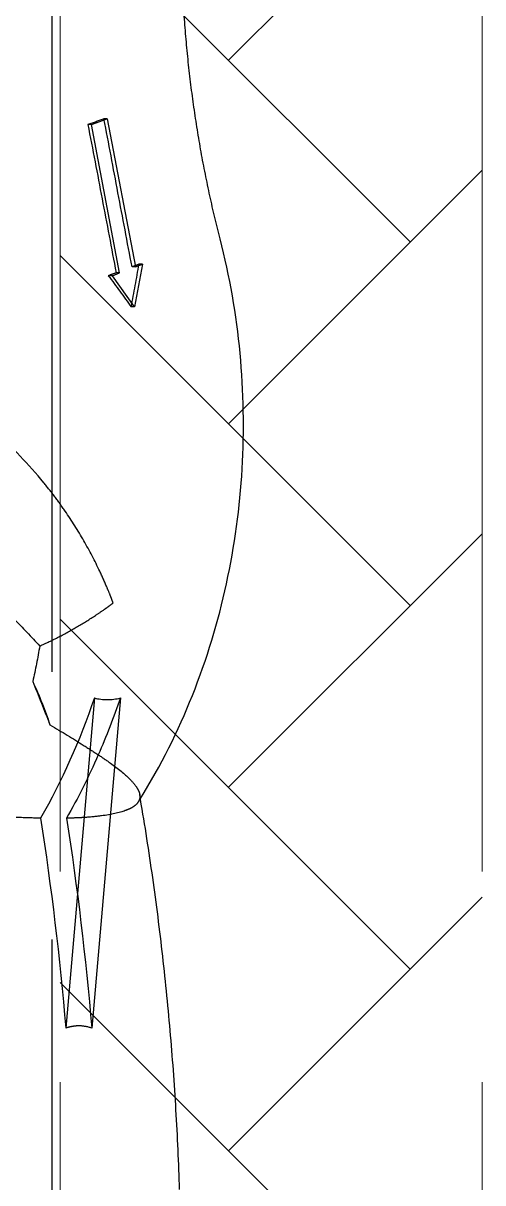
# Model space of a CAD drawing. Header units: millimetres. Extents: x -46397 to 283259, y -8690 to 23983.
# Drawn here: x 268090.2 to 268144.7, y 6212.2 to 6349.7 of the extents above; entities that cross this region are included whole.
import ezdxf
from ezdxf.enums import TextEntityAlignment as Align

# ---------------------------------------------------------------- set-up
doc = ezdxf.new("R2010")
doc.units = ezdxf.units.MM
doc.linetypes.add('CENTER', pattern=[2, 1.25, -0.25, 0.25, -0.25])
doc.linetypes.add('PHANTOM', pattern=[63.5, 31.75, -6.35, 6.35, -6.35, 6.35, -6.35])
doc.layers.add('DUONGTAM', color=1, linetype='CENTER', lineweight=0)
doc.styles.add('Tahoma', font='tahoma.ttf')
doc.styles.add('Text_nameplate', font='arial.ttf', dxfattribs={"width": 0.9, "height": 2.5})

# ---------------------------------------------------------------- blocks, each defined once
blk = doc.blocks.new('BO-1')
at = {"color": 251, "linetype": 'PHANTOM', "ltscale": 5, "extrusion": (6.89019e-16, 1, 0)}
for p, q in [((605, 3233.61), (605, 1733.61)), ((609.7, 2822.23), (611.57, 2822.93)), ((611.57, 2822.93), (611.18, 2822.93)), ((611.57, 2822.93), (614.9, 2805.36)), ((609.7, 2822.23), (609.27, 2822.23)), ((613.03, 2804.65), (609.7, 2822.23)), ((614.9, 2805.36), (614.51, 2805.36)), ((615.76, 2805.68), (614.8, 2800.61)), ((614.9, 2805.36), (615.76, 2805.68)), ((615.76, 2805.68), (615.33, 2805.68)), ((612.17, 2804.32), (611.69, 2804.32)), ((612.17, 2804.32), (613.03, 2804.65)), ((614.8, 2800.61), (612.17, 2804.32)), ((613.03, 2804.65), (612.62, 2804.65)), ((614.8, 2800.61), (614.41, 2800.61)), ((610.05, 2754.25), (606.65, 2715.1)), ((613.12, 2754.25), (609.73, 2715.1))]:
    blk.add_line(p, q, dxfattribs=at)
at = {"color": 251, "linetype": 'PHANTOM', "ltscale": 5, "extrusion": (0, 0, -1)}
for centre, major_axis, ratio, start_param, end_param in [((577.49, 2754.18), (23.37, -28.63), 0.612375, -1.171049, -1.010086), ((562.7, 2786.65), (0, 74.39), 0.707107, 2.021432, 2.248833), ((565.77, 2786.65), (0, 74.39), 0.707107, 2.021432, 2.124861), ((565.77, 2786.65), (0, 74.39), 0.707107, 2.124863, 2.248833), ((570.26, 2782.73), (-40.25, 35.22), 0, 3.141591, 3.141593), ((428.1, 2685.08), (0, 254.28), 0.707107, 1.353148, 1.452468), ((431.18, 2685.08), (0, 254.28), 0.707107, 1.353148, 1.452468)]:
    blk.add_ellipse(centre, major_axis=major_axis, ratio=ratio, start_param=start_param, end_param=end_param, dxfattribs=at)
at = {"color": 251, "linetype": 'PHANTOM', "ltscale": 5}
for points, knots in [([(624.94, 2808.69), (624.51, 2810.37), (624.11, 2812.07), (623.36, 2815.5), (623.01, 2817.24), (622.38, 2820.74), (622.1, 2822.51), (621.59, 2826.06), (621.37, 2827.85), (620.98, 2831.45), (620.83, 2833.26), (620.7, 2835.08)], [1.221737, 1.221737, 1.221737, 1.221737, 1.2716958, 1.2716958, 1.3216546, 1.3216546, 1.3716134, 1.3716134, 1.4215722, 1.4215722, 1.471531, 1.471531, 1.471531, 1.471531]), ([(614.51, 2805.36), (613.95, 2808.29), (613.39, 2811.22), (612.29, 2817.07), (611.74, 2820), (611.18, 2822.93)], [0.00000021, 0.00000021, 0.00000021, 0.00000021, 0.00837021, 0.00837021, 0.01674021, 0.01674021, 0.01674021, 0.01674021]), ([(609.27, 2822.23), (609.84, 2819.3), (610.4, 2816.37), (611.51, 2810.51), (612.07, 2807.58), (612.62, 2804.65)], [0.00000021, 0.00000021, 0.00000021, 0.00000021, 0.00837021, 0.00837021, 0.01674022, 0.01674022, 0.01674022, 0.01674022]), ([(615.5, 2742.32), (617.94, 2746.24), (619.98, 2750.34), (623.38, 2758.86), (624.72, 2763.3), (626.67, 2772.29), (627.29, 2776.85), (627.82, 2785.98), (627.74, 2790.57), (626.88, 2799.69), (626.09, 2804.22), (624.94, 2808.69)], [0.84845, 0.84845, 0.84845, 0.84845, 1.057025, 1.057025, 1.272732, 1.272732, 1.48844, 1.48844, 1.704148, 1.704148, 1.919856, 1.919856, 1.919856, 1.919856]), ([(612.27, 2765.51), (612.21, 2765.67), (612.15, 2765.83), (612.03, 2766.15), (611.84, 2766.62), (611.65, 2767.09), (611.25, 2768.03), (610.98, 2768.65), (610.1, 2770.5), (609.47, 2771.71), (608.1, 2774.09), (607.36, 2775.26), (606.18, 2776.98), (605.77, 2777.55), (604.92, 2778.67), (604.49, 2779.23), (602.26, 2781.95), (600.31, 2783.98), (597.15, 2786.76), (596.05, 2787.64), (593.77, 2789.31), (592.59, 2790.1), (591.38, 2790.82)], [-0.00004058, -0.00004058, -0.00004058, -0.00004058, 0.00044782, 0.00044782, 0.00093621, 0.00191301, 0.00191301, 0.00386659, 0.00386659, 0.00777376, 0.00777376, 0.01168093, 0.01168093, 0.01363451, 0.01363451, 0.0155881, 0.0155881, 0.02340244, 0.02340244, 0.02730961, 0.02730961, 0.03121677, 0.03121677, 0.03121677, 0.03121677]), ([(603.56, 2760.41), (604.32, 2760.75), (605.08, 2761.11), (606.57, 2761.87), (607.31, 2762.28), (608.77, 2763.13), (609.48, 2763.58), (610.54, 2764.28), (611.07, 2764.64), (611.59, 2765.01), (611.93, 2765.26), (612.1, 2765.39), (612.27, 2765.51)], [0.01747207, 0.01747207, 0.01747207, 0.01747207, 0.02043909, 0.02043909, 0.02340611, 0.02340611, 0.02637312, 0.02637312, 0.02785663, 0.02859839, 0.02859839, 0.02934014, 0.02934014, 0.02934014, 0.02934014]), ([(603.67, 2739.99), (602.78, 2740.01), (601.85, 2740.04), (600.39, 2740.11), (599.89, 2740.14), (598.89, 2740.2), (598.38, 2740.23), (595.8, 2740.42), (593.64, 2740.62), (590.82, 2740.95), (590.25, 2741.02), (589.1, 2741.17), (588.53, 2741.24), (586.8, 2741.48), (585.64, 2741.65), (583.32, 2742.02), (582.16, 2742.22), (579.82, 2742.64), (578.64, 2742.86), (575.14, 2743.57), (572.86, 2744.09), (569.52, 2744.94), (568.41, 2745.24), (566.23, 2745.86), (565.16, 2746.18), (562.04, 2747.17), (560.05, 2747.88), (557.2, 2749.02), (556.28, 2749.41), (554.47, 2750.22), (553.6, 2750.64), (552.75, 2751.08)], [0.06025071, 0.06025071, 0.06025071, 0.06025071, 0.06349087, 0.06349087, 0.06511095, 0.06511095, 0.06673103, 0.06673103, 0.07321134, 0.07321134, 0.07483142, 0.07483142, 0.0764515, 0.0764515, 0.07969166, 0.07969166, 0.08293181, 0.08293181, 0.08617197, 0.08617197, 0.09265229, 0.09265229, 0.09589245, 0.09589245, 0.0991326, 0.0991326, 0.10561292, 0.10561292, 0.10885308, 0.10885308, 0.11209323, 0.11209323, 0.11209323, 0.11209323]), ([(604.77, 2751.08), (606.2, 2750.22), (607.52, 2749.42), (609.32, 2748.28), (609.89, 2747.92), (610.97, 2747.2), (611.47, 2746.86), (612.87, 2745.85), (613.63, 2745.24), (614.48, 2744.39), (614.72, 2744.11), (615.01, 2743.72), (615.09, 2743.6), (615.23, 2743.35), (615.29, 2743.22), (615.37, 2743), (615.4, 2742.9), (615.41, 2742.8)], [0.00422724, 0.00422724, 0.00422724, 0.00422724, 0.01073334, 0.01073334, 0.01398638, 0.01398638, 0.01723943, 0.01723943, 0.02374553, 0.02374553, 0.02699858, 0.02699858, 0.0286251, 0.0286251, 0.03025163, 0.03025163, 0.03168128, 0.03168128, 0.03168128, 0.03168128]), ([(615.41, 2742.8), (615.47, 2742.45), (615.4, 2742.13), (615.06, 2741.66), (614.88, 2741.49), (614.51, 2741.25), (614.37, 2741.17), (614.06, 2741.03), (613.89, 2740.96), (612.98, 2740.63), (612.04, 2740.42), (610.3, 2740.2), (609.66, 2740.13), (608.62, 2740.06), (608.26, 2740.04), (607.52, 2740.01), (607.13, 2740), (606.74, 2739.99)], [0.03168128, 0.03168128, 0.03168128, 0.03168128, 0.03675772, 0.03675772, 0.04001077, 0.04001077, 0.0416373, 0.0416373, 0.04326382, 0.04326382, 0.04976992, 0.04976992, 0.05302297, 0.05302297, 0.05464949, 0.05464949, 0.05627601, 0.05627601, 0.05627601, 0.05627601]), ([(620.14, 2695.95), (620.04, 2699.1), (619.9, 2702.25), (619.53, 2708.54), (619.3, 2711.68), (618.75, 2717.95), (618.44, 2721.08), (617.72, 2727.32), (617.32, 2730.43), (616.43, 2736.63), (615.94, 2739.72), (615.41, 2742.8)], [1.6154377, 1.6154377, 1.6154377, 1.6154377, 1.6542929, 1.6542929, 1.693149, 1.693149, 1.7320051, 1.7320051, 1.7708612, 1.7708612, 1.8097174, 1.8097174, 1.8097174, 1.8097174]), ([(609.73, 2715.1), (609.23, 2715.27), (608.73, 2715.36), (607.96, 2715.37), (607.7, 2715.34), (607.17, 2715.25), (606.91, 2715.19), (606.65, 2715.1)], [0.000000203, 0.000000203, 0.000000203, 0.000000203, 0.002005637, 0.002005637, 0.003008354, 0.003008354, 0.004011071, 0.004011071, 0.004011071, 0.004011071])]:
    blk.add_open_spline(points, degree=3, knots=knots, dxfattribs=at)
for points in [[(611.18, 2822.93), (610.57, 2822.7), (609.93, 2822.46), (609.27, 2822.23)], [(614.41, 2800.61), (614.74, 2802.3), (615.05, 2803.99), (615.33, 2805.68)], [(614.87, 2805.5), (614.75, 2805.45), (614.63, 2805.4), (614.51, 2805.36)], [(615.33, 2805.68), (615.18, 2805.62), (615.03, 2805.56), (614.87, 2805.5)], [(612.62, 2804.65), (612.31, 2804.54), (612.01, 2804.43), (611.69, 2804.32)], [(611.69, 2804.32), (612.62, 2803.09), (613.52, 2801.85), (614.41, 2800.61)], [(600.48, 2763.65), (601.54, 2762.58), (602.57, 2761.5), (603.56, 2760.41)], [(603.56, 2760.41), (603.34, 2759.01), (603.06, 2757.61), (602.74, 2756.22)], [(602.74, 2756.22), (603.42, 2754.51), (604.1, 2752.79), (604.77, 2751.08)], [(610.05, 2754.25), (611.05, 2753.99), (612.08, 2753.99), (613.12, 2754.25)], [(615.24, 2741.91), (615.33, 2742.05), (615.41, 2742.18), (615.5, 2742.32)]]:
    blk.add_open_spline(points, degree=3, dxfattribs=at)
at = {"color": 251, "linetype": 'PHANTOM', "ltscale": 5, "style": 'Text_nameplate', "width": 0.9, "flags": 2}
blk.add_attdef('SPEC.', text='', height=2.5, dxfattribs=at).set_placement((282.5, 89.67), align=Align.MIDDLE_CENTER)
at = {"color": 251, "linetype": 'PHANTOM', "ltscale": 5, "style": 'Tahoma'}
for tag, height, p in [('PROJECT_CODE', 2.4, (245, 77.99)), ('DESIGN_PRESSURE', 2.61, (320, 77.99)), ('SERIAL_NO.', 2.61, (245, 69.45)), ('MAX_WORKING_PRESS', 2.61, (320, 69.45)), ('YEAR', 2.61, (245, 60.92)), ('TEST_PRES.', 2.61, (320, 60.92)), ('VOLUME', 2.61, (245, 52.38)), ('MAX_WORKING_TEMP.', 2.61, (320, 52.38))]:
    blk.add_attdef(tag, text='', height=height, dxfattribs=at).set_placement(p, align=Align.MIDDLE_CENTER)

msp = doc.modelspace()

# ---------------------------------------------------------------- hatches: boundary and pattern name
h = msp.add_hatch()
h.set_pattern_fill('AR-HBONE', color=1, scale=0.3)
h.set_pattern_definition([(45, (0, -4000), (0, 43.1052294), [91.44, -30.48]), (135, (21.553, -3978.447), (4e-15, 43.1052294), [91.44, -30.48])])
edge = h.paths.add_edge_path()
edge.add_line((268144.61, 5199.26), (268144.61, 6798.91))
edge.add_arc((267884.75, 6800.56), 259.87, 359.636, 423.117)
edge.add_arc((267488.61, 6019.1), 1136, 63.11833, 116.88162)
edge.add_arc((267092.48, 6800.56), 259.87, 116.8829, 180.3639)
edge.add_line((266832.61, 6798.91), (266832.61, 5199.26))
edge.add_arc((267092.48, 5197.61), 259.87, 179.636, 243.1169)
edge.add_arc((267488.61, 5979.07), 1136, 243.11832, 296.88161)
edge.add_arc((267884.75, 5197.61), 259.87, 296.8829, 360.3639)
edge = h.paths.add_edge_path(flags=16)
edge.add_line((266882.61, 5199.09), (266882.61, 6799.08))
edge.add_arc((267092.48, 6800.56), 209.87, 116.8831, 180.4051, ccw=False)
edge.add_arc((267488.61, 6019.1), 1086, 63.11836, 116.88165, ccw=False)
edge.add_arc((267884.75, 6800.56), 209.87, -0.4051, 63.117, ccw=False)
edge.add_line((268094.61, 6799.08), (268094.61, 5199.09))
edge.add_arc((267884.75, 5197.61), 209.87, -63.117, 0.4051, ccw=False)
edge.add_arc((267488.61, 5979.07), 1086, 243.11835, 296.88164, ccw=False)
edge.add_arc((267092.48, 5197.61), 209.87, 179.5949, 243.1169, ccw=False)

# ---------------------------------------------------------------- linework, layer by layer
at = {"layer": 'DUONGTAM', "color": 5, "lineweight": 0, "ltscale": 100, "elevation": -1.5}
msp.add_lwpolyline([(266832.61, 6749.09), (266832.61, 5249.09), (266832.61, 5199.26, 0.284296), (266974.97, 4965.83, 0.238987), (268002.26, 4965.83, 0.284296), (268144.61, 5199.26), (268144.61, 5249.09), (268144.61, 6749.09), (268144.61, 6798.91, 0.284296), (268002.26, 7032.35, 0.238987), (266974.97, 7032.35, 0.284296), (266832.61, 6798.91)], format="xyb", close=True, dxfattribs=at)
msp.add_lwpolyline([(266882.61, 6749.09), (266882.61, 5249.09), (266882.61, 5199.09, 0.28449), (266997.58, 5010.42, 0.238987), (267979.65, 5010.42, 0.28449), (268094.61, 5199.09), (268094.61, 5249.09), (268094.61, 6749.09), (268094.61, 6799.08, 0.28449), (267979.65, 6987.75, 0.238987), (266997.58, 6987.75, 0.28449), (266882.61, 6799.08), (266882.61, 6749.09)], format="xyb", dxfattribs=at)

# ---------------------------------------------------------------- block references
msp.add_blockref('BO-1', (267488.62, 3515.41, -1.5))

doc.saveas('drawing.dxf')
